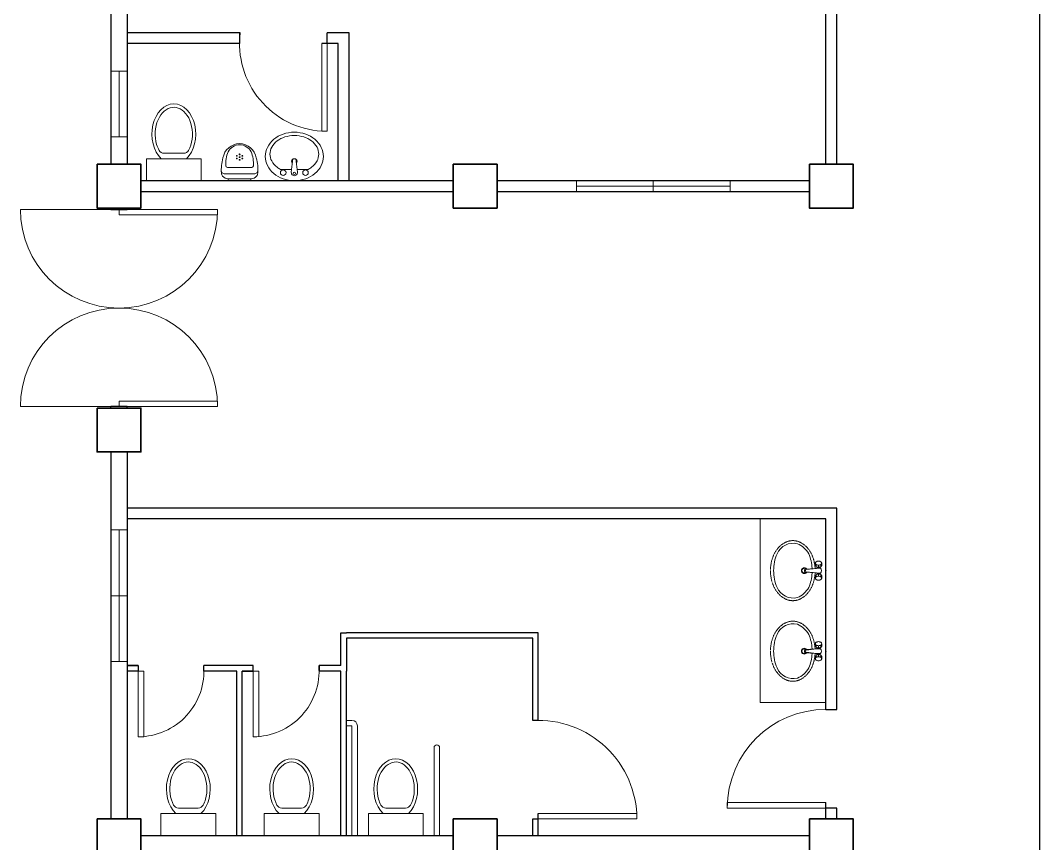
# Model space of a CAD drawing. Header units: millimetres. Extents: x 63005 to 126950, y 36019 to 74749.
# Drawn here: x 63191.23 to 63200.53, y 36339.36 to 36346.87 of the extents above; entities that cross this region are included whole.
import ezdxf

# ---------------------------------------------------------------- set-up
doc = ezdxf.new("R2010")
doc.units = ezdxf.units.MM
doc.header["$LTSCALE"] = 0.04
doc.linetypes.add('HIDDEN2', pattern=[0.1875, 0.125, -0.0625])
doc.layers.add('ahu line', color=150, linetype='Continuous')

msp = doc.modelspace()

# ---------------------------------------------------------------- linework, layer by layer
at = {"color": 8, "lineweight": 25}
for p, q in [((63192.0554, 36351.161), (63192.0554, 36345.561)), ((63192.2054, 36351.161), (63192.2054, 36345.561)), ((63198.5804, 36345.561), (63198.5804, 36347.411)), ((63198.6804, 36345.561), (63198.6804, 36347.411)), ((63193.2367, 36346.761), (63192.2054, 36346.761)), ((63193.2304, 36346.761), (63193.2304, 36346.661)), ((63194.2292, 36346.761), (63194.0304, 36346.761)), ((63194.0304, 36346.661), (63194.0304, 36346.761)), ((63194.2304, 36345.411), (63194.2292, 36346.761)), ((63193.2304, 36346.661), (63192.2054, 36346.661)), ((63194.1304, 36346.661), (63193.9804, 36346.661)), ((63194.1304, 36346.661), (63194.0304, 36346.661)), ((63194.1304, 36345.411), (63194.1304, 36346.661)), ((63192.3304, 36345.411), (63195.1804, 36345.411)), ((63195.5804, 36345.411), (63198.4304, 36345.411)), ((63192.3304, 36345.311), (63195.1804, 36345.311)), ((63195.5804, 36345.311), (63198.4304, 36345.311)), ((63192.0554, 36345.161), (63192.0554, 36345.1485)), ((63192.0554, 36345.1485), (63192.2054, 36345.1485)), ((63192.2054, 36345.161), (63192.2054, 36345.1485)), ((63192.2054, 36343.3485), (63192.0554, 36343.3485)), ((63192.0554, 36343.336), (63192.0554, 36343.3485)), ((63192.2054, 36343.336), (63192.2054, 36343.3485)), ((63192.0554, 36342.936), (63192.0554, 36339.586)), ((63192.2054, 36342.936), (63192.0554, 36342.936)), ((63192.2054, 36342.936), (63192.2054, 36339.586)), ((63198.6804, 36342.4235), (63192.2054, 36342.4235)), ((63198.6804, 36340.586), (63198.6804, 36342.4235)), ((63198.5804, 36342.3235), (63192.2054, 36342.3235)), ((63198.5804, 36340.586), (63198.5804, 36342.3235)), ((63194.1554, 36340.986), (63194.1554, 36341.286)), ((63194.1554, 36341.286), (63194.2054, 36341.286)), ((63195.9554, 36341.286), (63194.2054, 36341.286)), ((63195.9554, 36340.486), (63195.9554, 36341.286)), ((63195.9054, 36341.236), (63194.2054, 36341.236)), ((63194.2054, 36341.236), (63194.2054, 36340.936)), ((63195.9054, 36340.4846), (63195.9054, 36341.236)), ((63192.3054, 36340.986), (63192.2054, 36340.986)), ((63192.2054, 36340.986), (63192.3054, 36340.986)), ((63192.3054, 36340.986), (63192.3054, 36340.936)), ((63193.2054, 36340.986), (63192.9054, 36340.986)), ((63192.9054, 36340.936), (63192.9054, 36340.986)), ((63193.3554, 36340.986), (63193.2054, 36340.986)), ((63193.3554, 36340.936), (63193.3554, 36340.986)), ((63194.1554, 36340.986), (63193.9554, 36340.986)), ((63193.9554, 36340.986), (63193.9554, 36340.936)), ((63192.3054, 36340.936), (63192.2054, 36340.936)), ((63193.2054, 36340.936), (63192.9033, 36340.936)), ((63193.2054, 36339.436), (63193.2054, 36340.936)), ((63193.2554, 36339.436), (63193.2554, 36340.936)), ((63193.3554, 36340.936), (63193.2554, 36340.936)), ((63193.2554, 36340.936), (63193.3554, 36340.936)), ((63194.1554, 36340.936), (63193.9554, 36340.936)), ((63194.1554, 36339.436), (63194.1554, 36340.936)), ((63194.2054, 36339.436), (63194.2054, 36340.936)), ((63198.5804, 36340.586), (63198.6804, 36340.586)), ((63195.9554, 36340.486), (63195.9054, 36340.486)), ((63198.5804, 36339.586), (63198.5804, 36339.736)), ((63198.6804, 36339.686), (63198.5804, 36339.686)), ((63198.6804, 36339.586), (63198.6804, 36339.686)), ((63195.9054, 36339.436), (63195.9054, 36339.586)), ((63195.9054, 36339.586), (63195.9554, 36339.586)), ((63195.9554, 36339.436), (63195.9554, 36339.636)), ((63192.3304, 36339.436), (63195.1804, 36339.436)), ((63193.2554, 36339.436), (63194.1554, 36339.436)), ((63193.2554, 36339.436), (63194.1554, 36339.436)), ((63195.5804, 36339.436), (63198.4304, 36339.436))]:
    msp.add_line(p, q, dxfattribs=at)
at = {"color": 8, "lineweight": -2}
for p, q in [((63193.2367, 36346.761), (63193.2304, 36346.761)), ((63195.5804, 36339.436), (63195.9054, 36339.436))]:
    msp.add_line(p, q, dxfattribs=at)
at = {"color": 8, "lineweight": 13}
for p, q in [((63193.9804, 36345.861), (63193.9804, 36346.661)), ((63194.0304, 36346.661), (63194.0304, 36345.861)), ((63194.0304, 36345.861), (63193.9804, 36345.861)), ((63192.1304, 36345.1485), (63191.2304, 36345.1485)), ((63192.1304, 36345.1485), (63193.0304, 36345.1485)), ((63192.1304, 36345.0985), (63192.1304, 36345.1485)), ((63193.0304, 36345.1485), (63193.0304, 36345.0985)), ((63193.0304, 36345.0985), (63192.1304, 36345.0985)), ((63192.1304, 36343.3985), (63193.0304, 36343.3985)), ((63192.1304, 36343.3485), (63192.1304, 36343.3985)), ((63193.0304, 36343.3985), (63193.0304, 36343.3485)), ((63192.1304, 36343.3485), (63191.2304, 36343.3485)), ((63193.0304, 36343.3485), (63192.1304, 36343.3485)), ((63192.3054, 36340.936), (63192.3054, 36340.336)), ((63192.3054, 36340.936), (63192.3554, 36340.936)), ((63192.3554, 36340.336), (63192.3554, 36340.936)), ((63192.9033, 36340.936), (63192.9054, 36340.936)), ((63193.3554, 36340.936), (63193.3554, 36340.336)), ((63193.3554, 36340.936), (63193.4054, 36340.936)), ((63193.4054, 36340.336), (63193.4054, 36340.936)), ((63192.3054, 36340.336), (63192.3554, 36340.336)), ((63197.6804, 36339.736), (63198.5804, 36339.736)), ((63197.6804, 36339.686), (63197.6804, 36339.736)), ((63198.5804, 36339.686), (63197.6804, 36339.686)), ((63195.9554, 36339.586), (63195.9554, 36339.636)), ((63196.8554, 36339.636), (63195.9554, 36339.636)), ((63195.9554, 36339.586), (63196.8554, 36339.586)), ((63196.8554, 36339.586), (63196.8554, 36339.636))]:
    msp.add_line(p, q, dxfattribs=at)
at = {"color": 8, "lineweight": 9}
for p, q in [((63192.0554, 36345.811), (63192.0554, 36346.411)), ((63192.0554, 36346.411), (63192.2054, 36346.411)), ((63192.1304, 36346.411), (63192.1304, 36345.811)), ((63192.2054, 36345.811), (63192.0554, 36345.811)), ((63192.3804, 36345.411), (63192.3804, 36345.611)), ((63192.3804, 36345.611), (63192.8804, 36345.611)), ((63192.5398, 36345.661), (63192.7208, 36345.661)), ((63192.8804, 36345.611), (63192.8804, 36345.411)), ((63193.7159, 36345.6089), (63193.7026, 36345.487)), ((63193.7449, 36345.6089), (63193.7583, 36345.487)), ((63193.0984, 36345.4724), (63193.3624, 36345.4724)), ((63192.8804, 36345.411), (63192.3804, 36345.411)), ((63196.3054, 36345.311), (63196.3054, 36345.411)), ((63197.7054, 36345.361), (63196.3054, 36345.361)), ((63197.0054, 36345.411), (63197.7054, 36345.411)), ((63197.0054, 36345.411), (63197.0054, 36345.311)), ((63197.7054, 36345.411), (63197.7054, 36345.311)), ((63197.7054, 36345.311), (63196.3054, 36345.311)), ((63192.2054, 36342.2235), (63192.0554, 36342.2235)), ((63192.1304, 36342.2235), (63192.1304, 36341.0235)), ((63198.4842, 36341.9206), (63198.4842, 36341.8993)), ((63198.4927, 36341.9048), (63198.4842, 36341.9175)), ((63198.4927, 36341.8867), (63198.4842, 36341.8993)), ((63198.4927, 36341.9048), (63198.5132, 36341.9011)), ((63198.4927, 36341.9048), (63198.4927, 36341.8867)), ((63198.5337, 36341.9048), (63198.5132, 36341.9011)), ((63198.5132, 36341.8829), (63198.5132, 36341.9011)), ((63198.5337, 36341.9048), (63198.5422, 36341.9175)), ((63198.5337, 36341.9048), (63198.5337, 36341.8867)), ((63198.5337, 36341.8867), (63198.5422, 36341.8993)), ((63198.5422, 36341.9206), (63198.5422, 36341.8993)), ((63198.3983, 36341.8618), (63198.389, 36341.866)), ((63198.3983, 36341.8421), (63198.389, 36341.8378)), ((63198.3895, 36341.8662), (63198.4893, 36341.8723)), ((63198.3895, 36341.8376), (63198.4893, 36341.8315)), ((63198.399, 36341.862), (63198.4947, 36341.8729)), ((63198.399, 36341.8418), (63198.4947, 36341.8309)), ((63198.4927, 36341.8172), (63198.4842, 36341.8045)), ((63198.4842, 36341.7832), (63198.4842, 36341.8045)), ((63198.4927, 36341.799), (63198.4842, 36341.7863)), ((63198.4927, 36341.8867), (63198.5132, 36341.8829)), ((63198.4927, 36341.8172), (63198.5132, 36341.8209)), ((63198.4927, 36341.799), (63198.4927, 36341.8172)), ((63198.4927, 36341.799), (63198.5132, 36341.8027)), ((63198.4947, 36341.8729), (63198.5302, 36341.8742)), ((63198.4947, 36341.8309), (63198.5302, 36341.8296)), ((63198.4992, 36341.8837), (63198.4992, 36341.8802)), ((63198.4992, 36341.8202), (63198.4992, 36341.8236)), ((63198.5337, 36341.8867), (63198.5132, 36341.8829)), ((63198.5132, 36341.8209), (63198.5132, 36341.8027)), ((63198.5337, 36341.8172), (63198.5132, 36341.8209)), ((63198.5337, 36341.799), (63198.5132, 36341.8027)), ((63198.5272, 36341.8837), (63198.5272, 36341.8802)), ((63198.5272, 36341.8202), (63198.5272, 36341.8236)), ((63198.5337, 36341.8172), (63198.5422, 36341.8045)), ((63198.5337, 36341.799), (63198.5337, 36341.8172)), ((63198.5337, 36341.799), (63198.5422, 36341.7863)), ((63198.5422, 36341.7832), (63198.5422, 36341.8045)), ((63192.0554, 36341.6235), (63192.2054, 36341.6235)), ((63198.4842, 36341.1855), (63198.4842, 36341.1643)), ((63198.4927, 36341.1698), (63198.4842, 36341.1825)), ((63198.4927, 36341.1516), (63198.4842, 36341.1643)), ((63198.4927, 36341.1698), (63198.5132, 36341.166)), ((63198.4927, 36341.1698), (63198.4927, 36341.1516)), ((63198.4927, 36341.1516), (63198.5132, 36341.1478)), ((63198.4992, 36341.1486), (63198.4992, 36341.1451)), ((63198.5337, 36341.1698), (63198.5132, 36341.166)), ((63198.5132, 36341.1478), (63198.5132, 36341.166)), ((63198.5337, 36341.1516), (63198.5132, 36341.1478)), ((63198.5272, 36341.1486), (63198.5272, 36341.1451)), ((63198.5337, 36341.1698), (63198.5422, 36341.1825)), ((63198.5337, 36341.1698), (63198.5337, 36341.1516)), ((63198.5337, 36341.1516), (63198.5422, 36341.1643)), ((63198.5422, 36341.1855), (63198.5422, 36341.1643)), ((63198.3983, 36341.1267), (63198.389, 36341.131)), ((63198.3983, 36341.107), (63198.389, 36341.1027)), ((63198.3895, 36341.1311), (63198.4893, 36341.1372)), ((63198.3895, 36341.1026), (63198.4893, 36341.0964)), ((63198.399, 36341.1269), (63198.4947, 36341.1379)), ((63198.399, 36341.1067), (63198.4947, 36341.0958)), ((63198.4927, 36341.0821), (63198.4842, 36341.0694)), ((63198.4842, 36341.0481), (63198.4842, 36341.0694)), ((63198.4927, 36341.0639), (63198.4842, 36341.0512)), ((63198.4927, 36341.0821), (63198.5132, 36341.0858)), ((63198.4927, 36341.0639), (63198.4927, 36341.0821)), ((63198.4927, 36341.0639), (63198.5132, 36341.0676)), ((63198.4947, 36341.1379), (63198.5302, 36341.1391)), ((63198.4947, 36341.0958), (63198.5302, 36341.0946)), ((63198.4992, 36341.0851), (63198.4992, 36341.0886)), ((63198.5132, 36341.0858), (63198.5132, 36341.0676)), ((63198.5337, 36341.0821), (63198.5132, 36341.0858)), ((63198.5337, 36341.0639), (63198.5132, 36341.0676)), ((63198.5272, 36341.0851), (63198.5272, 36341.0886)), ((63198.5337, 36341.0639), (63198.5337, 36341.0821)), ((63198.5337, 36341.0821), (63198.5422, 36341.0694)), ((63198.5337, 36341.0639), (63198.5422, 36341.0512)), ((63198.5422, 36341.0481), (63198.5422, 36341.0694)), ((63192.2054, 36341.0235), (63192.0554, 36341.0235)), ((63194.2054, 36340.436), (63194.2054, 36340.486)), ((63194.2054, 36340.486), (63194.2554, 36340.486)), ((63194.2554, 36340.436), (63194.2054, 36340.436)), ((63194.2554, 36340.136), (63194.2554, 36340.436)), ((63194.3054, 36340.436), (63194.3054, 36339.436)), ((63195.0054, 36340.236), (63195.0054, 36339.436)), ((63195.0554, 36340.136), (63195.0554, 36340.236)), ((63194.2554, 36339.436), (63194.2554, 36340.136)), ((63195.0554, 36339.436), (63195.0554, 36340.136)), ((63192.8536, 36339.686), (63192.6726, 36339.686)), ((63193.796, 36339.686), (63193.615, 36339.686)), ((63194.5648, 36339.686), (63194.7458, 36339.686)), ((63192.513, 36339.636), (63192.513, 36339.436)), ((63193.013, 36339.636), (63192.513, 36339.636)), ((63193.013, 36339.436), (63193.013, 36339.636)), ((63193.4554, 36339.636), (63193.4554, 36339.436)), ((63193.9554, 36339.636), (63193.4554, 36339.636)), ((63193.9554, 36339.436), (63193.9554, 36339.636)), ((63194.4054, 36339.436), (63194.4054, 36339.636)), ((63194.4054, 36339.636), (63194.9054, 36339.636)), ((63194.9054, 36339.636), (63194.9054, 36339.436)), ((63192.513, 36339.436), (63193.013, 36339.436)), ((63193.4554, 36339.436), (63193.9554, 36339.436)), ((63194.2054, 36339.436), (63194.2554, 36339.436)), ((63194.9054, 36339.436), (63194.4054, 36339.436)), ((63195.0054, 36339.436), (63195.0554, 36339.436))]:
    msp.add_line(p, q, dxfattribs=at)
for points in [[(63192.0554, 36346.411), (63192.2054, 36346.411), (63192.2054, 36345.811), (63192.0554, 36345.811)], [(63196.3054, 36345.411), (63197.7054, 36345.411), (63197.7054, 36345.311), (63196.3054, 36345.311)], [(63192.0554, 36342.2235), (63192.2054, 36342.2235), (63192.2054, 36341.0235), (63192.0554, 36341.0235)]]:
    msp.add_lwpolyline(points, close=True, dxfattribs=at)
for points in [[(63193.9954, 36345.632, 0.11576), (63193.9761, 36345.7145, 0.104047), (63193.9178, 36345.7882, 0.090875), (63193.8339, 36345.8356, 0.083344), (63193.7304, 36345.853, 0.083344), (63193.6269, 36345.8356, 0.090875), (63193.543, 36345.7882, 0.104047), (63193.4848, 36345.7145, 0.11576), (63193.4654, 36345.632, 0.11576), (63193.4848, 36345.5495, 0.104047), (63193.543, 36345.4757, 0.090875), (63193.6269, 36345.4283, 0.083344), (63193.7304, 36345.411, 0.083344), (63193.8339, 36345.4283, 0.090875), (63193.9178, 36345.4757, 0.104047), (63193.9761, 36345.5495, 0.11576)], [(63198.4842, 36341.9206, 0.145837), (63198.4862, 36341.9141, 0.107165), (63198.4927, 36341.9076, 0.077149), (63198.5016, 36341.9038, 0.064217), (63198.5132, 36341.9023, 0.064217), (63198.5248, 36341.9038, 0.077149), (63198.5337, 36341.9076, 0.107165), (63198.5403, 36341.9141, 0.145837), (63198.5422, 36341.9206, 0.145837), (63198.5403, 36341.9272, 0.107165), (63198.5337, 36341.9336, 0.077149), (63198.5248, 36341.9375, 0.064217), (63198.5132, 36341.939, 0.064217), (63198.5016, 36341.9375, 0.077149), (63198.4927, 36341.9336, 0.107165), (63198.4862, 36341.9272, 0.145837)], [(63198.4842, 36341.7832, -0.145837), (63198.4862, 36341.7897, -0.107165), (63198.4927, 36341.7962, -0.077149), (63198.5016, 36341.8001, -0.064217), (63198.5132, 36341.8016, -0.064217), (63198.5248, 36341.8001, -0.077149), (63198.5337, 36341.7962, -0.107165), (63198.5403, 36341.7897, -0.145837), (63198.5422, 36341.7832, -0.145837), (63198.5403, 36341.7767, -0.107165), (63198.5337, 36341.7702, -0.077149), (63198.5248, 36341.7663, -0.064217), (63198.5132, 36341.7648, -0.064217), (63198.5016, 36341.7663, -0.077149), (63198.4927, 36341.7702, -0.107165), (63198.4862, 36341.7767, -0.145837)], [(63198.4842, 36341.1855, 0.145837), (63198.4862, 36341.179, 0.107165), (63198.4927, 36341.1726, 0.077149), (63198.5016, 36341.1687, 0.064217), (63198.5132, 36341.1672, 0.064217), (63198.5248, 36341.1687, 0.077149), (63198.5337, 36341.1726, 0.107165), (63198.5403, 36341.179, 0.145837), (63198.5422, 36341.1855, 0.145837), (63198.5403, 36341.1921, 0.107165), (63198.5337, 36341.1985, 0.077149), (63198.5248, 36341.2024, 0.064217), (63198.5132, 36341.2039, 0.064217), (63198.5016, 36341.2024, 0.077149), (63198.4927, 36341.1985, 0.107165), (63198.4862, 36341.1921, 0.145837)], [(63198.4842, 36341.0481, -0.145837), (63198.4862, 36341.0547, -0.107165), (63198.4927, 36341.0611, -0.077149), (63198.5016, 36341.065, -0.064217), (63198.5132, 36341.0665, -0.064217), (63198.5248, 36341.065, -0.077149), (63198.5337, 36341.0611, -0.107165), (63198.5403, 36341.0547, -0.145837), (63198.5422, 36341.0481, -0.145837), (63198.5403, 36341.0416, -0.107165), (63198.5337, 36341.0351, -0.077149), (63198.5248, 36341.0312, -0.064217), (63198.5132, 36341.0298, -0.064217), (63198.5016, 36341.0312, -0.077149), (63198.4927, 36341.0351, -0.107165), (63198.4862, 36341.0416, -0.145837)]]:
    msp.add_lwpolyline(points, format="xyb", close=True, dxfattribs=at)
for points in [[(63193.9529, 36345.653, 0.124838), (63193.937, 36345.7155, 0.105788), (63193.8878, 36345.7732, 0.086697), (63193.818, 36345.8094, 0.076776), (63193.7304, 36345.823, 0.076776), (63193.6428, 36345.8094, 0.086697), (63193.5731, 36345.7732, 0.105788), (63193.5238, 36345.7155, 0.124838), (63193.5079, 36345.653, 0.124838), (63193.5238, 36345.5904, 0.105788), (63193.5731, 36345.5328, 0.040067), (63193.6038, 36345.513), (63193.706, 36345.513, 0.040067)], [(63193.1269, 36345.4285, -0.232594), (63193.0756, 36345.4524, -0.150533), (63193.0647, 36345.4797, -0.085973), (63193.0778, 36345.618, -0.343308), (63193.2304, 36345.751)], [(63193.2304, 36345.5324), (63193.1191, 36345.5324, -0.398633), (63193.1042, 36345.5466, -0.107696), (63193.1252, 36345.674, -0.267529), (63193.2304, 36345.7384)], [(63193.3339, 36345.4285, 0.232594), (63193.3853, 36345.4524, 0.150533), (63193.3962, 36345.4797, 0.085973), (63193.383, 36345.618, 0.343308), (63193.2304, 36345.751)], [(63193.2304, 36345.5324), (63193.3417, 36345.5324, 0.398633), (63193.3567, 36345.5466, 0.107696), (63193.3356, 36345.674, 0.267529), (63193.2304, 36345.7384)], [(63193.7548, 36345.513), (63193.857, 36345.513, 0.040067), (63193.8878, 36345.5328, 0.105788), (63193.937, 36345.5904, 0.124838), (63193.9529, 36345.653, 0.124838)], [(63198.4978, 36341.8857, 0.035268), (63198.4983, 36341.8849, 0.107165), (63198.5019, 36341.8813, 0.077149), (63198.5068, 36341.8792, 0.064217), (63198.5132, 36341.8784, 0.064217)], [(63198.4978, 36341.8181, -0.035268), (63198.4983, 36341.8189, -0.107165), (63198.5019, 36341.8225, -0.077149), (63198.5068, 36341.8246, -0.064217), (63198.5132, 36341.8255, -0.064217)], [(63198.4993, 36341.8854, 0.046803), (63198.5012, 36341.884, 0.077149), (63198.5064, 36341.8817, 0.064217), (63198.5132, 36341.8808, 0.064217), (63198.52, 36341.8817, 0.077149), (63198.5252, 36341.884, 0.046803), (63198.5271, 36341.8854, 0.145837)], [(63198.4993, 36341.8184, -0.046803), (63198.5012, 36341.8198, -0.077149), (63198.5064, 36341.8221, -0.064217), (63198.5132, 36341.823, -0.064217), (63198.52, 36341.8221, -0.077149), (63198.5252, 36341.8198, -0.046803), (63198.5271, 36341.8184, -0.145837)], [(63198.4997, 36341.8832, 0.047218), (63198.5002, 36341.8822, 0.107177), (63198.5033, 36341.8791, 0.077931), (63198.5076, 36341.8771, 0.065152), (63198.5132, 36341.8764, 0.065152), (63198.5188, 36341.8771, 0.077931), (63198.5231, 36341.8791, 0.107177), (63198.5263, 36341.8822, 0.047218), (63198.5268, 36341.8832, 0.144081)], [(63198.4997, 36341.8206, -0.047218), (63198.5002, 36341.8216, -0.107177), (63198.5033, 36341.8248, -0.077931), (63198.5076, 36341.8267, -0.065152), (63198.5132, 36341.8274, -0.065152), (63198.5188, 36341.8267, -0.077931), (63198.5231, 36341.8248, -0.107177), (63198.5263, 36341.8216, -0.047218), (63198.5268, 36341.8206, -0.144081)], [(63198.5132, 36341.8784, 0.064217), (63198.5196, 36341.8792, 0.077149), (63198.5245, 36341.8813, 0.107165), (63198.5281, 36341.8849, 0.035268), (63198.5286, 36341.8857, 0.145837)], [(63198.5132, 36341.8255, -0.064217), (63198.5196, 36341.8246, -0.077149), (63198.5245, 36341.8225, -0.107165), (63198.5281, 36341.8189, -0.035268), (63198.5286, 36341.8181, -0.145837)], [(63198.4978, 36341.1506, 0.035268), (63198.4983, 36341.1498, 0.107165), (63198.5019, 36341.1463, 0.077149), (63198.5068, 36341.1441, 0.064217), (63198.5132, 36341.1433, 0.064217)], [(63198.4993, 36341.1504, 0.046803), (63198.5012, 36341.1489, 0.077149), (63198.5064, 36341.1466, 0.064217), (63198.5132, 36341.1458, 0.064217), (63198.52, 36341.1466, 0.077149), (63198.5252, 36341.1489, 0.046803), (63198.5271, 36341.1504, 0.145837)], [(63198.4997, 36341.1481, 0.047218), (63198.5002, 36341.1471, 0.107177), (63198.5033, 36341.144, 0.077931), (63198.5076, 36341.1421, 0.065152), (63198.5132, 36341.1413, 0.065152), (63198.5188, 36341.1421, 0.077931), (63198.5231, 36341.144, 0.107177), (63198.5263, 36341.1471, 0.047218), (63198.5268, 36341.1481, 0.144081)], [(63198.5132, 36341.1433, 0.064217), (63198.5196, 36341.1441, 0.077149), (63198.5245, 36341.1463, 0.107165), (63198.5281, 36341.1498, 0.035268), (63198.5286, 36341.1506, 0.145837)], [(63198.4978, 36341.083, -0.035268), (63198.4983, 36341.0838, -0.107165), (63198.5019, 36341.0874, -0.077149), (63198.5068, 36341.0895, -0.064217), (63198.5132, 36341.0904, -0.064217)], [(63198.4993, 36341.0833, -0.046803), (63198.5012, 36341.0848, -0.077149), (63198.5064, 36341.087, -0.064217), (63198.5132, 36341.0879, -0.064217), (63198.52, 36341.087, -0.077149), (63198.5252, 36341.0848, -0.046803), (63198.5271, 36341.0833, -0.145837)], [(63198.4997, 36341.0856, -0.047218), (63198.5002, 36341.0865, -0.107177), (63198.5033, 36341.0897, -0.077931), (63198.5076, 36341.0916, -0.065152), (63198.5132, 36341.0923, -0.065152), (63198.5188, 36341.0916, -0.077931), (63198.5231, 36341.0897, -0.107177), (63198.5263, 36341.0865, -0.047218), (63198.5268, 36341.0856, -0.144081)], [(63198.5132, 36341.0904, -0.064217), (63198.5196, 36341.0895, -0.077149), (63198.5245, 36341.0874, -0.107165), (63198.5281, 36341.0838, -0.035268), (63198.5286, 36341.083, -0.145837)]]:
    msp.add_lwpolyline(points, format="xyb", dxfattribs=at)
at = {"color": 8, "lineweight": 35}
for points in [[(63191.9304, 36345.561), (63192.3304, 36345.561), (63192.3304, 36345.161), (63191.9304, 36345.161)], [(63195.1804, 36345.561), (63195.5804, 36345.561), (63195.5804, 36345.161), (63195.1804, 36345.161)], [(63198.4304, 36345.561), (63198.8304, 36345.561), (63198.8304, 36345.161), (63198.4304, 36345.161)], [(63191.9304, 36343.336), (63192.3304, 36343.336), (63192.3304, 36342.936), (63191.9304, 36342.936)], [(63191.9304, 36339.586), (63192.3304, 36339.586), (63192.3304, 36339.186), (63191.9304, 36339.186)], [(63195.1804, 36339.586), (63195.5804, 36339.586), (63195.5804, 36339.186), (63195.1804, 36339.186)], [(63198.4304, 36339.586), (63198.8304, 36339.586), (63198.8304, 36339.186), (63198.4304, 36339.186)]]:
    msp.add_lwpolyline(points, close=True, dxfattribs=at)
at = {"color": 8, "lineweight": 9}
for points in [[(63193.2304, 36345.4285), (63193.1269, 36345.4285)], [(63193.1269, 36345.4285), (63193.1269, 36345.411), (63193.2304, 36345.411)], [(63193.2304, 36345.4285), (63193.3339, 36345.4285)], [(63193.3339, 36345.4285), (63193.3339, 36345.411), (63193.2304, 36345.411)]]:
    msp.add_lwpolyline(points, dxfattribs=at)
at = {"color": 8, "lineweight": 9, "ltscale": 0.4}
msp.add_lwpolyline([(63198.5804, 36342.3235), (63198.5804, 36340.6483), (63197.9804, 36340.6483), (63197.9804, 36342.3235)], close=True, dxfattribs=at)
at = {"color": 8, "lineweight": 9}
for centre, radius in [((63193.2054, 36345.6379), 0.004), ((63193.2054, 36345.6129), 0.004), ((63193.2304, 36345.6504), 0.004), ((63193.2304, 36345.6254), 0.004), ((63193.2554, 36345.6379), 0.004), ((63193.2554, 36345.6129), 0.004), ((63193.2304, 36345.6004), 0.004), ((63193.6288, 36345.484), 0.0255), ((63193.7304, 36345.4775), 0.0095), ((63193.832, 36345.484), 0.0255)]:
    msp.add_circle(centre, radius, dxfattribs=at)
at = {"color": 8, "lineweight": 13}
for centre, radius, start, end in [((63194.0304, 36346.661), 0.8, 172.81924, 266.41668), ((63192.1304, 36345.1485), 0.9, 180, 0), ((63192.1304, 36343.3485), 0.9, 0, 180), ((63192.3054, 36340.936), 0.6, 270, 4.78019), ((63193.3554, 36340.936), 0.6, 270, 4.78019), ((63198.5804, 36339.686), 0.9, 90, 180), ((63195.9554, 36339.586), 0.9, 0, 93.18474)]:
    msp.add_arc(centre, radius, start, end, dxfattribs=at)
at = {"color": 8, "lineweight": 9}
for centre, radius, start, end in [((63192.5398, 36345.711), 0.05, 208.15006, 270), ((63192.7208, 36345.711), 0.05, 270, 331.99164), ((63193.7304, 36345.5152), 0.0948, 81.20259, 98.79741), ((63193.7304, 36345.5859), 0.025, 71.37929, 108.62071), ((63193.7304, 36345.5859), 0.025, 126.30681, 221.20218), ((63193.7304, 36345.5859), 0.025, 318.79782, 53.69319), ((63193.0984, 36345.5074), 0.035, 177.32234, 270), ((63193.3624, 36345.5074), 0.035, 270, 2.67766), ((63193.7304, 36345.484), 0.028, 173.75449, 6.24551), ((63198.2818, 36341.9419), 0.1602, 76.08964, 156.86056), ((63198.2431, 36341.9072), 0.2052, 28.39676, 67.90902), ((63198.4685, 36341.8581), 0.3649, 156.28427, 180.96432), ((63198.0895, 36341.8581), 0.3649, 2.44326, 23.71573), ((63198.4685, 36341.8458), 0.3649, 179.03568, 203.71573), ((63198.3834, 36341.8519), 0.0263, 37.88698, 321.83592), ((63198.3834, 36341.8519), 0.0213, 46.69812, 313.06766), ((63198.4131, 36341.8519), 0.028, 150.61211, 209.38789), ((63198.3895, 36341.8652), 0.001, 93.51588, 150.61211), ((63198.3895, 36341.8386), 0.001, 209.38789, 266.48412), ((63198.409, 36341.8519), 0.0147, 140.28134, 219.71866), ((63198.3992, 36341.86), 0.002, 96.51755, 140.28134), ((63198.3992, 36341.8438), 0.002, 219.71866, 263.48245), ((63198.0895, 36341.8458), 0.3649, 336.28427, 357.55674), ((63198.4917, 36341.8802), 0.00756, 276.51755, 0), ((63198.4917, 36341.8236), 0.00756, 0, 83.48245), ((63198.5348, 36341.8802), 0.00756, 180, 232.68158), ((63198.5348, 36341.8236), 0.00756, 127.31842, 180), ((63198.5132, 36341.8519), 0.028, 307.31842, 52.68158), ((63198.2818, 36341.762), 0.1602, 203.13944, 283.91036), ((63198.2431, 36341.7966), 0.2052, 292.09098, 331.60324), ((63198.2818, 36341.2068), 0.1602, 76.08964, 156.86056), ((63198.2431, 36341.1721), 0.2052, 28.39676, 67.90902), ((63198.4685, 36341.123), 0.3649, 156.28427, 180.96432), ((63198.0895, 36341.123), 0.3649, 2.44326, 23.71573), ((63198.4917, 36341.1451), 0.00756, 276.51755, 0), ((63198.5348, 36341.1451), 0.00756, 180, 232.68158), ((63198.4685, 36341.1107), 0.3649, 179.03568, 203.71573), ((63198.3834, 36341.1168), 0.0263, 38.16408, 322.11302), ((63198.3834, 36341.1168), 0.0213, 46.93234, 313.30188), ((63198.4131, 36341.1168), 0.028, 150.61211, 209.38789), ((63198.3895, 36341.1301), 0.001, 93.51588, 150.61211), ((63198.3895, 36341.1036), 0.001, 209.38789, 266.48412), ((63198.409, 36341.1168), 0.0147, 140.28134, 219.71866), ((63198.3992, 36341.1249), 0.002, 96.51755, 140.28134), ((63198.3992, 36341.1087), 0.002, 219.71866, 263.48245), ((63198.0895, 36341.1107), 0.3649, 336.28427, 357.55674), ((63198.4917, 36341.0886), 0.00756, 0, 83.48245), ((63198.5348, 36341.0886), 0.00756, 127.31842, 180), ((63198.5132, 36341.1168), 0.028, 307.31842, 52.68158), ((63198.2818, 36341.0269), 0.1602, 203.13944, 283.91036), ((63198.2431, 36341.0615), 0.2052, 292.09098, 331.60324), ((63194.2554, 36340.436), 0.05, 0, 90), ((63195.0304, 36340.236), 0.025, 0, 180), ((63192.6726, 36339.736), 0.05, 208.00836, 270), ((63192.8536, 36339.736), 0.05, 270, 331.84994), ((63193.615, 36339.736), 0.05, 208.00836, 270), ((63193.796, 36339.736), 0.05, 270, 331.84994), ((63194.5648, 36339.736), 0.05, 208.15006, 270), ((63194.7458, 36339.736), 0.05, 270, 331.99164)]:
    msp.add_arc(centre, radius, start, end, dxfattribs=at)
at = {"color": 8, "linetype": 'HIDDEN2', "lineweight": 9}
for centre, radius, start, end in [((63198.3108, 36341.9143), 0.22, 119.08919, 143.33137), ((63198.2786, 36341.9721), 0.1538, 90, 119.08919), ((63198.2786, 36341.9721), 0.1538, 60.91081, 90), ((63198.2465, 36341.9143), 0.22, 36.66863, 60.91081), ((63198.3615, 36341.8766), 0.2832, 143.33137, 162.86063), ((63198.1958, 36341.8766), 0.2832, 17.13937, 36.66863), ((63198.4414, 36341.8519), 0.3668, 162.86063, 180), ((63198.1158, 36341.8519), 0.3668, 3.11901, 17.13937), ((63198.4414, 36341.8519), 0.3668, 180, 197.13937), ((63198.1158, 36341.8519), 0.3668, 342.86063, 356.88099), ((63198.3615, 36341.8273), 0.2832, 197.13937, 216.66863), ((63198.1958, 36341.8273), 0.2832, 323.33137, 342.86063), ((63198.3108, 36341.7895), 0.22, 216.66863, 240.91081), ((63198.2465, 36341.7895), 0.22, 299.08919, 323.33137), ((63198.2786, 36341.7317), 0.1538, 240.91081, 270), ((63198.2786, 36341.7317), 0.1538, 270, 299.08919), ((63198.3108, 36341.1792), 0.22, 119.08919, 143.33137), ((63198.2786, 36341.2371), 0.1538, 90, 119.08919), ((63198.2786, 36341.2371), 0.1538, 60.91081, 90), ((63198.2465, 36341.1792), 0.22, 36.66863, 60.91081), ((63198.3615, 36341.1415), 0.2832, 143.33137, 162.86063), ((63198.1958, 36341.1415), 0.2832, 17.13937, 36.66863), ((63198.4414, 36341.1168), 0.3668, 162.86063, 180), ((63198.1158, 36341.1168), 0.3668, 3.11901, 17.13937), ((63198.4414, 36341.1168), 0.3668, 180, 197.13937), ((63198.1158, 36341.1168), 0.3668, 342.86063, 356.88099), ((63198.3615, 36341.0922), 0.2832, 197.13937, 216.66863), ((63198.1958, 36341.0922), 0.2832, 323.33137, 342.86063), ((63198.3108, 36341.0544), 0.22, 216.66863, 240.91081), ((63198.2465, 36341.0544), 0.22, 299.08919, 323.33137), ((63198.2786, 36340.9966), 0.1538, 240.91081, 270), ((63198.2786, 36340.9966), 0.1538, 270, 299.08919)]:
    msp.add_arc(centre, radius, start, end, dxfattribs=at)
at = {"color": 8, "lineweight": 9, "extrusion": (0, 0, -1)}
for centre in [(63192.6304, 36345.836), (63194.6554, 36339.861)]:
    msp.add_ellipse(centre, major_axis=(0, -0.275), ratio=0.727273, start_param=0.612555, end_param=5.670631, dxfattribs=at)
at = {"color": 8, "lineweight": 9}
for centre in [(63192.763, 36339.861), (63193.7054, 36339.861)]:
    msp.add_ellipse(centre, major_axis=(0, -0.275), ratio=0.727273, start_param=0.612555, end_param=5.670631, dxfattribs=at)
for points in [[(63192.4957, 36345.6874), (63192.487, 36345.7038), (63192.4795, 36345.7219), (63192.4526, 36345.813), (63192.4578, 36345.9002), (63192.5155, 36346.0318), (63192.5656, 36346.0732), (63192.6637, 36346.0866), (63192.7159, 36346.0607), (63192.79, 36345.9495), (63192.8078, 36345.8658), (63192.7921, 36345.752), (63192.7807, 36345.7171), (63192.765, 36345.6875)], [(63192.8977, 36339.7124), (63192.9065, 36339.7288), (63192.9139, 36339.7469), (63192.9408, 36339.838), (63192.9357, 36339.9252), (63192.8779, 36340.0568), (63192.8278, 36340.0982), (63192.7297, 36340.1116), (63192.6775, 36340.0857), (63192.6035, 36339.9745), (63192.5857, 36339.8908), (63192.6013, 36339.777), (63192.6127, 36339.7421), (63192.6285, 36339.7125)], [(63193.8401, 36339.7124), (63193.8489, 36339.7288), (63193.8563, 36339.7469), (63193.8832, 36339.838), (63193.8781, 36339.9252), (63193.8203, 36340.0568), (63193.7702, 36340.0982), (63193.6721, 36340.1116), (63193.6199, 36340.0857), (63193.5459, 36339.9745), (63193.5281, 36339.8908), (63193.5437, 36339.777), (63193.5551, 36339.7421), (63193.5709, 36339.7125)], [(63194.5207, 36339.7124), (63194.512, 36339.7288), (63194.5045, 36339.7469), (63194.4776, 36339.838), (63194.4828, 36339.9252), (63194.5405, 36340.0568), (63194.5906, 36340.0982), (63194.6887, 36340.1116), (63194.7409, 36340.0857), (63194.815, 36339.9745), (63194.8328, 36339.8908), (63194.8171, 36339.777), (63194.8057, 36339.7421), (63194.79, 36339.7125)]]:
    msp.add_open_spline(points, degree=3, knots=[0.937253, 0.937253, 0.937253, 0.937253, 1.185372, 1.185372, 2.113864, 2.113864, 3.042356, 3.042356, 3.970847, 3.970847, 4.899339, 4.899339, 5.346062, 5.346062, 5.346062, 5.346062], dxfattribs=at)
for p in [(63193.2304, 36345.411), (63198.5804, 36341.8519), (63198.5804, 36341.1168)]:
    msp.add_point(p, dxfattribs=at)
at = {"layer": 'ahu line', "linetype": 'Continuous'}
msp.add_line((63200.5304, 36347.525), (63200.5304, 36319.9431), dxfattribs=at)

doc.saveas('drawing.dxf')
